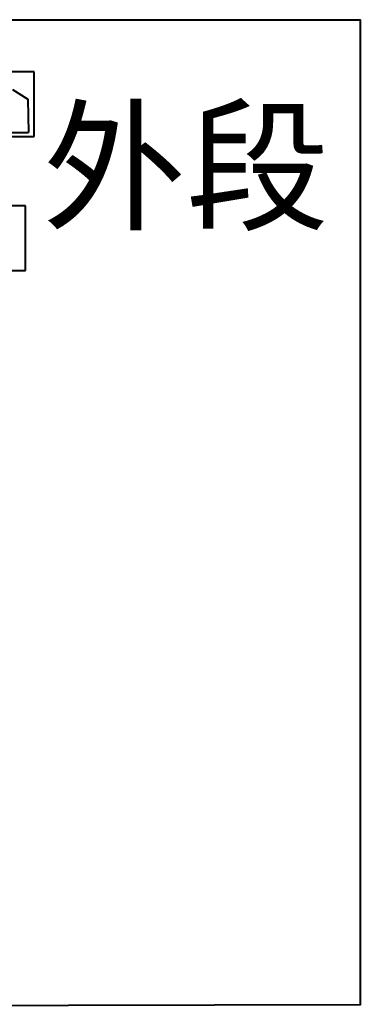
# Model space of a CAD drawing. Header units: inches. Extents: x 2105 to 3676, y -593 to 929.
# Drawn here: x 3152 to 3676, y -593 to 929 of the extents above; entities that cross this region are included whole.
import ezdxf

# ---------------------------------------------------------------- set-up
doc = ezdxf.new("R2010")
doc.units = ezdxf.units.IN
doc.header["$MEASUREMENT"] = 0
doc.layers.add('LAYER01', color=7, linetype='Continuous')
doc.styles.get("Standard").update_dxf_attribs({"font": 'arial.ttf'})

msp = doc.modelspace()

# ---------------------------------------------------------------- linework, layer by layer
at = {"color": 7}
for p, q in [((3173.9, 848.9), (2174, 848.9)), ((3173.9, 748.9), (3173.9, 848.9)), ((2173.9, 748.9), (3173.9, 748.9)), ((3160.6, 642.5), (2160.6, 642.5)), ((3160.6, 542.5), (3160.6, 642.5)), ((2160.6, 542.5), (3160.6, 542.5))]:
    msp.add_line(p, q, dxfattribs=at)
msp.add_line((3127.3, 755.5), (3165.3, 755.5))
at = {"color": 3}
msp.add_lwpolyline([(2104.8, 929), (3675.6, 929), (3675.6, -588.9), (2104.8, -592.7)], close=True, dxfattribs=at)
at = {"layer": 'LAYER01'}
for p, q in [((3140.8, 821.7), (3164.2, 806.9)), ((3164.2, 806.9), (3165.3, 755.5))]:
    msp.add_line(p, q, dxfattribs=at)

# ---------------------------------------------------------------- texts
msp.add_text('外段', height=161.78).set_placement((3186.9, 621.9))

doc.saveas('drawing.dxf')
